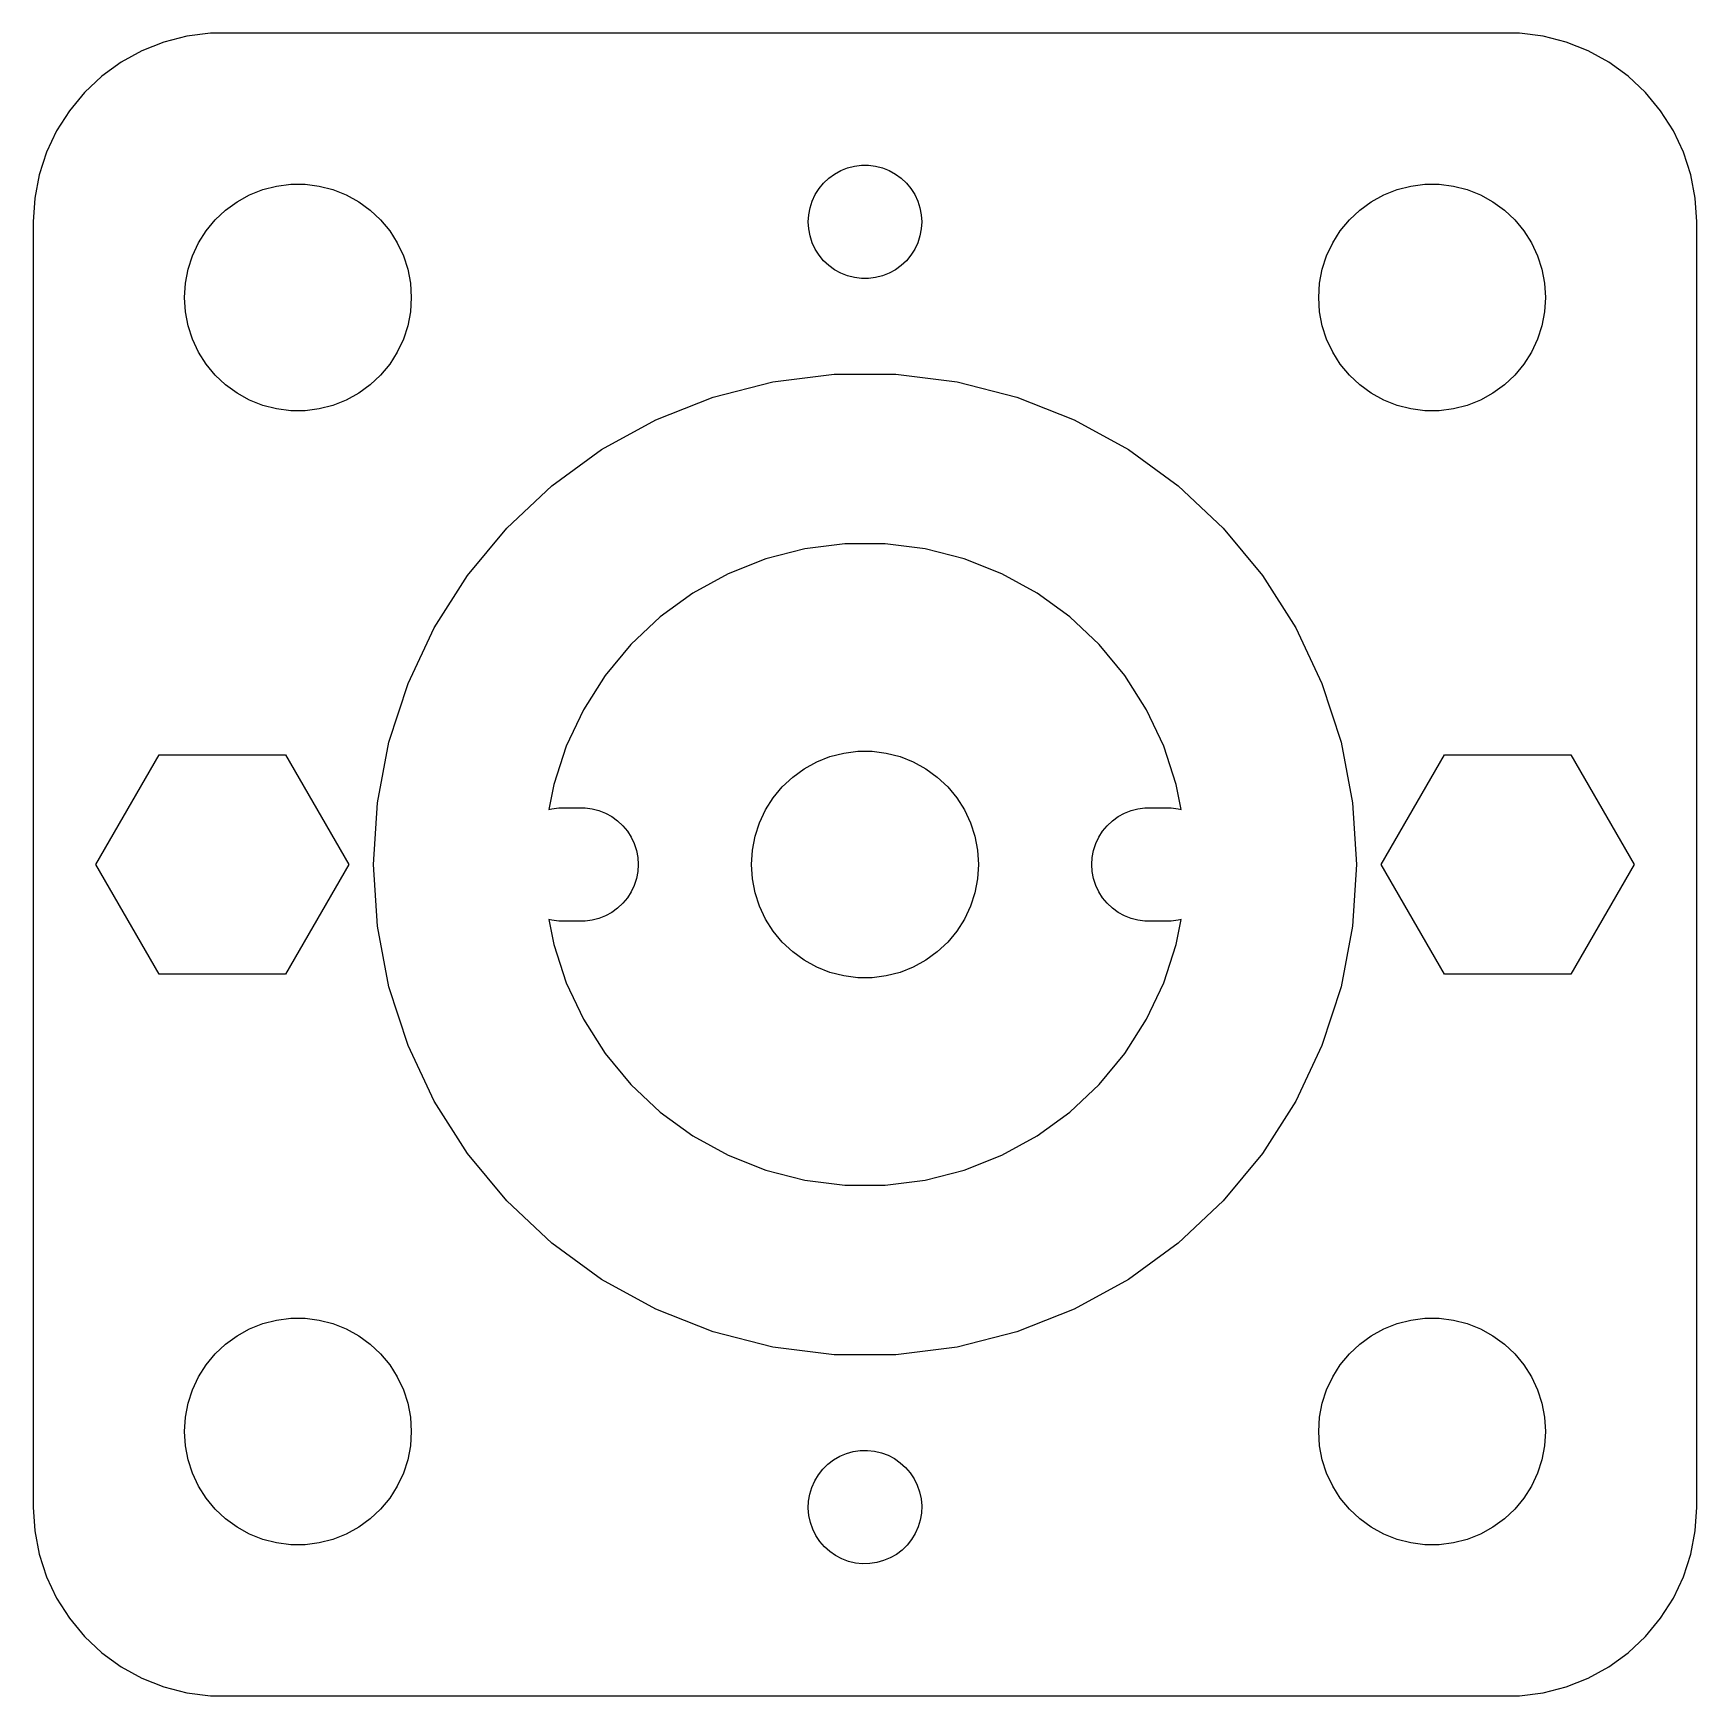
# Model space of a CAD drawing. Header units: metres. Extents: x -22 to 22, y -22 to 184.
# Drawn here: x -22 to 22, y 32.01 to 75.99 of the extents above; entities that cross this region are included whole.
import ezdxf

# ---------------------------------------------------------------- set-up
doc = ezdxf.new("R2010")
doc.units = ezdxf.units.M

msp = doc.modelspace()

# ---------------------------------------------------------------- linework, layer by layer
for p, q in [((-18.5451, 75.7553), (-19.1289, 75.5241)), ((-17.9369, 75.9114), (-18.5451, 75.7553)), ((-17.3139, 75.9901), (-17.9369, 75.9114)), ((17.3139, 75.9901), (-17.3139, 75.9901)), ((17.9369, 75.9114), (17.3139, 75.9901)), ((18.5451, 75.7553), (17.9369, 75.9114)), ((19.1289, 75.5241), (18.5451, 75.7553)), ((-19.1289, 75.5241), (-19.6791, 75.2216)), ((19.6791, 75.2216), (19.1289, 75.5241)), ((-20.1871, 74.8526), (-20.6448, 74.4227)), ((-19.6791, 75.2216), (-20.1871, 74.8526)), ((20.1871, 74.8526), (19.6791, 75.2216)), ((20.6448, 74.4227), (20.1871, 74.8526)), ((-20.6448, 74.4227), (-21.0451, 73.9389)), ((21.0451, 73.9389), (20.6448, 74.4227)), ((-21.0451, 73.9389), (-21.3815, 73.4088)), ((21.3815, 73.4088), (21.0451, 73.9389)), ((-21.3815, 73.4088), (-21.6489, 72.8406)), ((21.6489, 72.8406), (21.3815, 73.4088)), ((-21.6489, 72.8406), (-21.8429, 72.2434)), ((21.8429, 72.2434), (21.6489, 72.8406)), ((-21.8429, 72.2434), (-21.9606, 71.6267)), ((-0.956131, 72.1558), (-0.803726, 72.2665)), ((-0.803726, 72.2665), (-0.638657, 72.3572)), ((-0.638657, 72.3572), (-0.463516, 72.4266)), ((-0.463516, 72.4266), (-0.281067, 72.4734)), ((-0.281067, 72.4734), (-0.094177, 72.497)), ((-0.094177, 72.497), (0.094177, 72.497)), ((0.094177, 72.497), (0.281067, 72.4734)), ((0.281067, 72.4734), (0.463516, 72.4266)), ((0.463516, 72.4266), (0.638657, 72.3572)), ((0.638657, 72.3572), (0.803726, 72.2665)), ((0.803726, 72.2665), (0.956131, 72.1558)), ((21.9606, 71.6267), (21.8429, 72.2434)), ((-16.2773, 71.7145), (-15.927, 71.8532)), ((-15.927, 71.8532), (-15.5621, 71.9469)), ((-15.5621, 71.9469), (-15.1884, 71.9941)), ((-15.1884, 71.9941), (-14.8116, 71.9941)), ((-14.8116, 71.9941), (-14.4379, 71.9469)), ((-14.4379, 71.9469), (-14.0729, 71.8532)), ((-14.0729, 71.8532), (-13.7227, 71.7145)), ((-1.39465, 71.5522), (-1.31445, 71.7226)), ((-1.31445, 71.7226), (-1.21352, 71.8817)), ((-1.21352, 71.8817), (-1.09344, 72.0268)), ((-1.09344, 72.0268), (-0.956131, 72.1558)), ((0.956131, 72.1558), (1.09344, 72.0268)), ((1.09344, 72.0268), (1.21352, 71.8817)), ((1.21352, 71.8817), (1.31445, 71.7226)), ((1.31445, 71.7226), (1.39465, 71.5522)), ((13.7227, 71.7145), (14.0729, 71.8532)), ((14.0729, 71.8532), (14.4379, 71.9469)), ((14.4379, 71.9469), (14.8116, 71.9941)), ((14.8116, 71.9941), (15.1884, 71.9941)), ((15.1884, 71.9941), (15.5621, 71.9469)), ((15.5621, 71.9469), (15.927, 71.8532)), ((15.927, 71.8532), (16.2773, 71.7145)), ((-21.9606, 71.6267), (-22, 71)), ((-17.1869, 71.0536), (-16.9123, 71.3115)), ((-16.9123, 71.3115), (-16.6075, 71.533)), ((-16.6075, 71.533), (-16.2773, 71.7145)), ((-13.7227, 71.7145), (-13.3925, 71.533)), ((-13.3925, 71.533), (-13.0877, 71.3115)), ((-13.0877, 71.3115), (-12.8131, 71.0536)), ((-1.48816, 71.188), (-1.45287, 71.373)), ((-1.45287, 71.373), (-1.39465, 71.5522)), ((1.39465, 71.5522), (1.45287, 71.373)), ((1.45287, 71.373), (1.48816, 71.188)), ((12.8131, 71.0536), (13.0877, 71.3115)), ((13.0877, 71.3115), (13.3925, 71.533)), ((13.3925, 71.533), (13.7227, 71.7145)), ((16.2773, 71.7145), (16.6075, 71.533)), ((16.6075, 71.533), (16.9123, 71.3115)), ((16.9123, 71.3115), (17.1869, 71.0536)), ((22, 71), (21.9606, 71.6267)), ((-22, 71), (-22, 37)), ((-17.427, 70.7634), (-17.1869, 71.0536)), ((-12.8131, 71.0536), (-12.5729, 70.7634)), ((-1.5, 71), (-1.48816, 71.188)), ((-1.48816, 70.812), (-1.5, 71)), ((1.48816, 71.188), (1.5, 71)), ((1.5, 71), (1.48816, 70.812)), ((12.5729, 70.7634), (12.8131, 71.0536)), ((17.1869, 71.0536), (17.427, 70.7634)), ((22, 37), (22, 71)), ((-17.7893, 70.1044), (-17.6289, 70.4453)), ((-17.6289, 70.4453), (-17.427, 70.7634)), ((-12.5729, 70.7634), (-12.3711, 70.4453)), ((-12.3711, 70.4453), (-12.2107, 70.1044)), ((-1.45287, 70.627), (-1.48816, 70.812)), ((-1.39465, 70.4478), (-1.45287, 70.627)), ((-1.31445, 70.2774), (-1.39465, 70.4478)), ((1.39465, 70.4478), (1.31445, 70.2774)), ((1.45287, 70.627), (1.39465, 70.4478)), ((1.48816, 70.812), (1.45287, 70.627)), ((12.2107, 70.1044), (12.3711, 70.4453)), ((12.3711, 70.4453), (12.5729, 70.7634)), ((17.427, 70.7634), (17.6289, 70.4453)), ((17.6289, 70.4453), (17.7893, 70.1044)), ((-17.9057, 69.7461), (-17.7893, 70.1044)), ((-12.2107, 70.1044), (-12.0942, 69.7461)), ((-1.21352, 70.1183), (-1.31445, 70.2774)), ((-1.09344, 69.9732), (-1.21352, 70.1183)), ((-0.956131, 69.8442), (-1.09344, 69.9732)), ((1.09344, 69.9732), (0.956131, 69.8442)), ((1.21352, 70.1183), (1.09344, 69.9732)), ((1.31445, 70.2774), (1.21352, 70.1183)), ((12.0942, 69.7461), (12.2107, 70.1044)), ((17.7893, 70.1044), (17.9057, 69.7461)), ((-17.9763, 69.376), (-17.9057, 69.7461)), ((-12.0942, 69.7461), (-12.0237, 69.376)), ((-0.803726, 69.7335), (-0.956131, 69.8442)), ((-0.638657, 69.6427), (-0.803726, 69.7335)), ((-0.463516, 69.5734), (-0.638657, 69.6427)), ((-0.281067, 69.5266), (-0.463516, 69.5734)), ((-0.094177, 69.5029), (-0.281067, 69.5266)), ((0.281067, 69.5266), (0.094177, 69.5029)), ((0.463516, 69.5734), (0.281067, 69.5266)), ((0.638657, 69.6427), (0.463516, 69.5734)), ((0.803726, 69.7335), (0.638657, 69.6427)), ((0.956131, 69.8442), (0.803726, 69.7335)), ((12.0237, 69.376), (12.0942, 69.7461)), ((17.9057, 69.7461), (17.9763, 69.376)), ((-18, 69), (-17.9763, 69.376)), ((-12.0237, 69.376), (-12, 69)), ((0.094177, 69.5029), (-0.094177, 69.5029)), ((12, 69), (12.0237, 69.376)), ((17.9763, 69.376), (18, 69)), ((-17.9763, 68.624), (-18, 69)), ((-12, 69), (-12.0237, 68.624)), ((12.0237, 68.624), (12, 69)), ((18, 69), (17.9763, 68.624)), ((-17.9057, 68.2539), (-17.9763, 68.624)), ((-17.7893, 67.8956), (-17.9057, 68.2539)), ((-12.0942, 68.2539), (-12.2107, 67.8956)), ((-12.0237, 68.624), (-12.0942, 68.2539)), ((12.0942, 68.2539), (12.0237, 68.624)), ((12.2107, 67.8956), (12.0942, 68.2539)), ((17.9057, 68.2539), (17.7893, 67.8956)), ((17.9763, 68.624), (17.9057, 68.2539)), ((-17.6289, 67.5547), (-17.7893, 67.8956)), ((-12.2107, 67.8956), (-12.3711, 67.5547)), ((12.3711, 67.5547), (12.2107, 67.8956)), ((17.7893, 67.8956), (17.6289, 67.5547)), ((-17.427, 67.2366), (-17.6289, 67.5547)), ((-12.3711, 67.5547), (-12.5729, 67.2366)), ((12.5729, 67.2366), (12.3711, 67.5547)), ((17.6289, 67.5547), (17.427, 67.2366)), ((-17.1869, 66.9464), (-17.427, 67.2366)), ((-16.9123, 66.6884), (-17.1869, 66.9464)), ((-12.8131, 66.9464), (-13.0877, 66.6884)), ((-12.5729, 67.2366), (-12.8131, 66.9464)), ((-2.43594, 66.7697), (-0.816269, 66.9743)), ((-0.816269, 66.9743), (0.816269, 66.9743)), ((0.816269, 66.9743), (2.43594, 66.7697)), ((12.8131, 66.9464), (12.5729, 67.2366)), ((13.0877, 66.6884), (12.8131, 66.9464)), ((17.1869, 66.9464), (16.9123, 66.6884)), ((17.427, 67.2366), (17.1869, 66.9464)), ((-16.6075, 66.467), (-16.9123, 66.6884)), ((-16.2773, 66.2855), (-16.6075, 66.467)), ((-13.3925, 66.467), (-13.7227, 66.2855)), ((-13.0877, 66.6884), (-13.3925, 66.467)), ((-4.01721, 66.3637), (-2.43594, 66.7697)), ((2.43594, 66.7697), (4.01721, 66.3637)), ((13.3925, 66.467), (13.0877, 66.6884)), ((13.7227, 66.2855), (13.3925, 66.467)), ((16.6075, 66.467), (16.2773, 66.2855)), ((16.9123, 66.6884), (16.6075, 66.467)), ((-15.927, 66.1468), (-16.2773, 66.2855)), ((-15.5621, 66.0531), (-15.927, 66.1468)), ((-15.1884, 66.0059), (-15.5621, 66.0531)), ((-14.8116, 66.0059), (-15.1884, 66.0059)), ((-14.4379, 66.0531), (-14.8116, 66.0059)), ((-14.0729, 66.1468), (-14.4379, 66.0531)), ((-13.7227, 66.2855), (-14.0729, 66.1468)), ((-5.53513, 65.7627), (-4.01721, 66.3637)), ((4.01721, 66.3637), (5.53513, 65.7627)), ((14.0729, 66.1468), (13.7227, 66.2855)), ((14.4379, 66.0531), (14.0729, 66.1468)), ((14.8116, 66.0059), (14.4379, 66.0531)), ((15.1884, 66.0059), (14.8116, 66.0059)), ((15.5621, 66.0531), (15.1884, 66.0059)), ((15.927, 66.1468), (15.5621, 66.0531)), ((16.2773, 66.2855), (15.927, 66.1468)), ((-6.96574, 64.9763), (-5.53513, 65.7627)), ((5.53513, 65.7627), (6.96574, 64.9763)), ((-8.2865, 64.0167), (-6.96574, 64.9763)), ((6.96574, 64.9763), (8.2865, 64.0167)), ((-9.47658, 62.8991), (-8.2865, 64.0167)), ((8.2865, 64.0167), (9.47658, 62.8991)), ((-10.5172, 61.6412), (-9.47658, 62.8991)), ((-0.533707, 62.4832), (-1.59273, 62.3494)), ((0.533707, 62.4832), (-0.533707, 62.4832)), ((1.59273, 62.3494), (0.533707, 62.4832)), ((9.47658, 62.8991), (10.5172, 61.6412)), ((-2.62663, 62.084), (-3.61911, 61.691)), ((-1.59273, 62.3494), (-2.62663, 62.084)), ((2.62663, 62.084), (1.59273, 62.3494)), ((3.61911, 61.691), (2.62663, 62.084)), ((-11.392, 60.2628), (-10.5172, 61.6412)), ((-3.61911, 61.691), (-4.55452, 61.1768)), ((4.55452, 61.1768), (3.61911, 61.691)), ((10.5172, 61.6412), (11.392, 60.2628)), ((-4.55452, 61.1768), (-5.41809, 60.5494)), ((5.41809, 60.5494), (4.55452, 61.1768)), ((-5.41809, 60.5494), (-6.19623, 59.8186)), ((6.19623, 59.8186), (5.41809, 60.5494)), ((-12.0871, 58.7856), (-11.392, 60.2628)), ((11.392, 60.2628), (12.0871, 58.7856)), ((-6.19623, 59.8186), (-6.87663, 58.9962)), ((6.87663, 58.9962), (6.19623, 59.8186)), ((-6.87663, 58.9962), (-7.44859, 58.0949)), ((7.44859, 58.0949), (6.87663, 58.9962)), ((-12.5916, 57.233), (-12.0871, 58.7856)), ((12.0871, 58.7856), (12.5916, 57.233)), ((-7.44859, 58.0949), (-7.90309, 57.129)), ((7.90309, 57.129), (7.44859, 58.0949)), ((-12.8975, 55.6293), (-12.5916, 57.233)), ((12.5916, 57.233), (12.8975, 55.6293)), ((-20.3466, 54), (-18.6733, 56.8982)), ((-18.6733, 56.8982), (-15.3267, 56.8982)), ((-15.3267, 56.8982), (-13.6534, 54)), ((-7.90309, 57.129), (-8.23296, 56.1139)), ((-1.27733, 56.7145), (-0.927048, 56.8532)), ((-0.927048, 56.8532), (-0.562134, 56.9469)), ((-0.562134, 56.9469), (-0.18837, 56.9941)), ((-0.18837, 56.9941), (0.18837, 56.9941)), ((0.18837, 56.9941), (0.562134, 56.9469)), ((0.562134, 56.9469), (0.927048, 56.8532)), ((0.927048, 56.8532), (1.27733, 56.7145)), ((8.23296, 56.1139), (7.90309, 57.129)), ((13.6534, 54), (15.3267, 56.8982)), ((15.3267, 56.8982), (18.6733, 56.8982)), ((18.6733, 56.8982), (20.3466, 54)), ((-1.91226, 56.3115), (-1.60747, 56.533)), ((-1.60747, 56.533), (-1.27733, 56.7145)), ((1.27733, 56.7145), (1.60747, 56.533)), ((1.60747, 56.533), (1.91226, 56.3115)), ((-8.23296, 56.1139), (-8.35893, 55.4534)), ((-2.42705, 55.7634), (-2.1869, 56.0536)), ((-2.1869, 56.0536), (-1.91226, 56.3115)), ((1.91226, 56.3115), (2.1869, 56.0536)), ((2.1869, 56.0536), (2.42705, 55.7634)), ((8.35893, 55.4534), (8.23296, 56.1139)), ((-13, 54), (-12.8975, 55.6293)), ((-8.35893, 55.4534), (-8.28107, 55.4734)), ((-8.28107, 55.4734), (-8.09418, 55.497)), ((-8.09418, 55.497), (-7.40581, 55.497)), ((-7.40581, 55.497), (-7.21892, 55.4734)), ((-7.21892, 55.4734), (-7.03647, 55.4266)), ((-2.78932, 55.1044), (-2.62891, 55.4453)), ((-2.62891, 55.4453), (-2.42705, 55.7634)), ((2.42705, 55.7634), (2.62891, 55.4453)), ((2.62891, 55.4453), (2.78932, 55.1044)), ((7.03647, 55.4266), (7.21892, 55.4734)), ((7.21892, 55.4734), (7.40581, 55.497)), ((7.40581, 55.497), (8.09418, 55.497)), ((8.09418, 55.497), (8.28107, 55.4734)), ((8.28107, 55.4734), (8.35893, 55.4534)), ((12.8975, 55.6293), (13, 54)), ((-7.03647, 55.4266), (-6.86133, 55.3572)), ((-6.86133, 55.3572), (-6.69626, 55.2665)), ((-6.69626, 55.2665), (-6.54385, 55.1558)), ((-6.54385, 55.1558), (-6.40654, 55.0268)), ((-6.40654, 55.0268), (-6.28647, 54.8817)), ((-2.90575, 54.7461), (-2.78932, 55.1044)), ((2.78932, 55.1044), (2.90575, 54.7461)), ((6.28647, 54.8817), (6.40654, 55.0268)), ((6.40654, 55.0268), (6.54385, 55.1558)), ((6.54385, 55.1558), (6.69626, 55.2665)), ((6.69626, 55.2665), (6.86133, 55.3572)), ((6.86133, 55.3572), (7.03647, 55.4266)), ((-6.28647, 54.8817), (-6.18553, 54.7226)), ((-6.18553, 54.7226), (-6.10533, 54.5522)), ((-2.97633, 54.376), (-2.90575, 54.7461)), ((2.90575, 54.7461), (2.97633, 54.376)), ((6.10533, 54.5522), (6.18553, 54.7226)), ((6.18553, 54.7226), (6.28647, 54.8817)), ((-6.10533, 54.5522), (-6.04712, 54.373)), ((-6.04712, 54.373), (-6.01183, 54.188)), ((-6.01183, 54.188), (-6, 54)), ((-3, 54), (-2.97633, 54.376)), ((2.97633, 54.376), (3, 54)), ((6, 54), (6.01183, 54.188)), ((6.01183, 54.188), (6.04712, 54.373)), ((6.04712, 54.373), (6.10533, 54.5522)), ((-18.6733, 51.1018), (-20.3466, 54)), ((-13.6534, 54), (-15.3267, 51.1018)), ((-12.8975, 52.3707), (-13, 54)), ((-6.01183, 53.812), (-6.04712, 53.627)), ((-6, 54), (-6.01183, 53.812)), ((-2.97633, 53.624), (-3, 54)), ((3, 54), (2.97633, 53.624)), ((6.01183, 53.812), (6, 54)), ((6.04712, 53.627), (6.01183, 53.812)), ((13, 54), (12.8975, 52.3707)), ((15.3267, 51.1018), (13.6534, 54)), ((20.3466, 54), (18.6733, 51.1018)), ((-6.18553, 53.2774), (-6.28647, 53.1183)), ((-6.10533, 53.4478), (-6.18553, 53.2774)), ((-6.04712, 53.627), (-6.10533, 53.4478)), ((-2.90575, 53.2539), (-2.97633, 53.624)), ((-2.78932, 52.8956), (-2.90575, 53.2539)), ((2.90575, 53.2539), (2.78932, 52.8956)), ((2.97633, 53.624), (2.90575, 53.2539)), ((6.10533, 53.4478), (6.04712, 53.627)), ((6.18553, 53.2774), (6.10533, 53.4478)), ((6.28647, 53.1183), (6.18553, 53.2774)), ((-6.54385, 52.8442), (-6.69626, 52.7335)), ((-6.40654, 52.9732), (-6.54385, 52.8442)), ((-6.28647, 53.1183), (-6.40654, 52.9732)), ((-2.62891, 52.5547), (-2.78932, 52.8956)), ((2.78932, 52.8956), (2.62891, 52.5547)), ((6.40654, 52.9732), (6.28647, 53.1183)), ((6.54385, 52.8442), (6.40654, 52.9732)), ((6.69626, 52.7335), (6.54385, 52.8442)), ((-12.5916, 50.767), (-12.8975, 52.3707)), ((-8.28107, 52.5266), (-8.35893, 52.5466)), ((-8.35893, 52.5466), (-8.23296, 51.8861)), ((-8.09418, 52.503), (-8.28107, 52.5266)), ((-7.40581, 52.503), (-8.09418, 52.503)), ((-7.21892, 52.5266), (-7.40581, 52.503)), ((-7.03647, 52.5734), (-7.21892, 52.5266)), ((-6.86133, 52.6428), (-7.03647, 52.5734)), ((-6.69626, 52.7335), (-6.86133, 52.6428)), ((-2.42705, 52.2366), (-2.62891, 52.5547)), ((2.62891, 52.5547), (2.42705, 52.2366)), ((6.86133, 52.6428), (6.69626, 52.7335)), ((7.03647, 52.5734), (6.86133, 52.6428)), ((7.21892, 52.5266), (7.03647, 52.5734)), ((7.40581, 52.503), (7.21892, 52.5266)), ((8.09418, 52.503), (7.40581, 52.503)), ((8.28107, 52.5266), (8.09418, 52.503)), ((8.23296, 51.8861), (8.35893, 52.5466)), ((8.35893, 52.5466), (8.28107, 52.5266)), ((12.8975, 52.3707), (12.5916, 50.767)), ((-2.1869, 51.9464), (-2.42705, 52.2366)), ((-1.91226, 51.6885), (-2.1869, 51.9464)), ((2.1869, 51.9464), (1.91226, 51.6885)), ((2.42705, 52.2366), (2.1869, 51.9464)), ((-8.23296, 51.8861), (-7.90309, 50.871)), ((-1.60747, 51.467), (-1.91226, 51.6885)), ((1.91226, 51.6885), (1.60747, 51.467)), ((7.90309, 50.871), (8.23296, 51.8861)), ((-15.3267, 51.1018), (-18.6733, 51.1018)), ((-1.27733, 51.2855), (-1.60747, 51.467)), ((-0.927048, 51.1468), (-1.27733, 51.2855)), ((-0.562134, 51.0531), (-0.927048, 51.1468)), ((-0.18837, 51.0059), (-0.562134, 51.0531)), ((0.562134, 51.0531), (0.18837, 51.0059)), ((0.927048, 51.1468), (0.562134, 51.0531)), ((1.27733, 51.2855), (0.927048, 51.1468)), ((1.60747, 51.467), (1.27733, 51.2855)), ((18.6733, 51.1018), (15.3267, 51.1018)), ((-12.0871, 49.2144), (-12.5916, 50.767)), ((-7.90309, 50.871), (-7.44859, 49.9051)), ((0.18837, 51.0059), (-0.18837, 51.0059)), ((7.44859, 49.9051), (7.90309, 50.871)), ((12.5916, 50.767), (12.0871, 49.2144)), ((-7.44859, 49.9051), (-6.87663, 49.0038)), ((6.87663, 49.0038), (7.44859, 49.9051)), ((-11.392, 47.7372), (-12.0871, 49.2144)), ((-6.87663, 49.0038), (-6.19623, 48.1814)), ((6.19623, 48.1814), (6.87663, 49.0038)), ((12.0871, 49.2144), (11.392, 47.7372)), ((-6.19623, 48.1814), (-5.41809, 47.4506)), ((5.41809, 47.4506), (6.19623, 48.1814)), ((-10.5172, 46.3588), (-11.392, 47.7372)), ((11.392, 47.7372), (10.5172, 46.3588)), ((-5.41809, 47.4506), (-4.55452, 46.8232)), ((4.55452, 46.8232), (5.41809, 47.4506)), ((-4.55452, 46.8232), (-3.61911, 46.309)), ((3.61911, 46.309), (4.55452, 46.8232)), ((-9.47658, 45.1009), (-10.5172, 46.3588)), ((-3.61911, 46.309), (-2.62663, 45.916)), ((2.62663, 45.916), (3.61911, 46.309)), ((10.5172, 46.3588), (9.47658, 45.1009)), ((-2.62663, 45.916), (-1.59273, 45.6506)), ((1.59273, 45.6506), (2.62663, 45.916)), ((-1.59273, 45.6506), (-0.533707, 45.5168)), ((-0.533707, 45.5168), (0.533707, 45.5168)), ((0.533707, 45.5168), (1.59273, 45.6506)), ((-8.2865, 43.9833), (-9.47658, 45.1009)), ((9.47658, 45.1009), (8.2865, 43.9833)), ((-6.96574, 43.0237), (-8.2865, 43.9833)), ((8.2865, 43.9833), (6.96574, 43.0237)), ((-5.53513, 42.2373), (-6.96574, 43.0237)), ((6.96574, 43.0237), (5.53513, 42.2373)), ((-16.2773, 41.7145), (-15.927, 41.8532)), ((-15.927, 41.8532), (-15.5621, 41.9469)), ((-15.5621, 41.9469), (-15.1884, 41.9941)), ((-15.1884, 41.9941), (-14.8116, 41.9941)), ((-14.8116, 41.9941), (-14.4379, 41.9469)), ((-14.4379, 41.9469), (-14.0729, 41.8532)), ((-14.0729, 41.8532), (-13.7227, 41.7145)), ((-4.01721, 41.6363), (-5.53513, 42.2373)), ((5.53513, 42.2373), (4.01721, 41.6363)), ((13.7227, 41.7145), (14.0729, 41.8532)), ((14.0729, 41.8532), (14.4379, 41.9469)), ((14.4379, 41.9469), (14.8116, 41.9941)), ((14.8116, 41.9941), (15.1884, 41.9941)), ((15.1884, 41.9941), (15.5621, 41.9469)), ((15.5621, 41.9469), (15.927, 41.8532)), ((15.927, 41.8532), (16.2773, 41.7145)), ((-16.9123, 41.3116), (-16.6075, 41.533)), ((-16.6075, 41.533), (-16.2773, 41.7145)), ((-13.7227, 41.7145), (-13.3925, 41.533)), ((-13.3925, 41.533), (-13.0877, 41.3116)), ((-2.43594, 41.2303), (-4.01721, 41.6363)), ((4.01721, 41.6363), (2.43594, 41.2303)), ((13.0877, 41.3116), (13.3925, 41.533)), ((13.3925, 41.533), (13.7227, 41.7145)), ((16.2773, 41.7145), (16.6075, 41.533)), ((16.6075, 41.533), (16.9123, 41.3116)), ((-17.427, 40.7634), (-17.1869, 41.0536)), ((-17.1869, 41.0536), (-16.9123, 41.3116)), ((-13.0877, 41.3116), (-12.8131, 41.0536)), ((-12.8131, 41.0536), (-12.5729, 40.7634)), ((-0.816269, 41.0257), (-2.43594, 41.2303)), ((0.816269, 41.0257), (-0.816269, 41.0257)), ((2.43594, 41.2303), (0.816269, 41.0257)), ((12.5729, 40.7634), (12.8131, 41.0536)), ((12.8131, 41.0536), (13.0877, 41.3116)), ((16.9123, 41.3116), (17.1869, 41.0536)), ((17.1869, 41.0536), (17.427, 40.7634)), ((-17.6289, 40.4453), (-17.427, 40.7634)), ((-12.5729, 40.7634), (-12.3711, 40.4453)), ((12.3711, 40.4453), (12.5729, 40.7634)), ((17.427, 40.7634), (17.6289, 40.4453)), ((-17.9057, 39.7461), (-17.7893, 40.1044)), ((-17.7893, 40.1044), (-17.6289, 40.4453)), ((-12.3711, 40.4453), (-12.2107, 40.1044)), ((-12.2107, 40.1044), (-12.0942, 39.7461)), ((12.0942, 39.7461), (12.2107, 40.1044)), ((12.2107, 40.1044), (12.3711, 40.4453)), ((17.6289, 40.4453), (17.7893, 40.1044)), ((17.7893, 40.1044), (17.9057, 39.7461)), ((-17.9763, 39.376), (-17.9057, 39.7461)), ((-12.0942, 39.7461), (-12.0237, 39.376)), ((12.0237, 39.376), (12.0942, 39.7461)), ((17.9057, 39.7461), (17.9763, 39.376)), ((-18, 39), (-17.9763, 39.376)), ((-12.0237, 39.376), (-12, 39)), ((12, 39), (12.0237, 39.376)), ((17.9763, 39.376), (18, 39)), ((-17.9763, 38.624), (-18, 39)), ((-12, 39), (-12.0237, 38.624)), ((12.0237, 38.624), (12, 39)), ((18, 39), (17.9763, 38.624)), ((-17.9057, 38.2539), (-17.9763, 38.624)), ((-12.0237, 38.624), (-12.0942, 38.2539)), ((-0.830078, 38.2494), (-0.666946, 38.3436)), ((-0.666946, 38.3436), (-0.493286, 38.4166)), ((-0.493286, 38.4166), (-0.311859, 38.4672)), ((-0.311859, 38.4672), (-0.125504, 38.4948)), ((-0.125504, 38.4948), (0.062805, 38.4987)), ((0.062805, 38.4987), (0.250153, 38.479)), ((0.250153, 38.479), (0.433533, 38.436)), ((0.433533, 38.436), (0.610092, 38.3703)), ((0.610092, 38.3703), (0.777039, 38.2831)), ((0.777039, 38.2831), (0.931717, 38.1756)), ((12.0942, 38.2539), (12.0237, 38.624)), ((17.9763, 38.624), (17.9057, 38.2539)), ((-17.7893, 37.8956), (-17.9057, 38.2539)), ((-17.6289, 37.5547), (-17.7893, 37.8956)), ((-12.2107, 37.8956), (-12.3711, 37.5547)), ((-12.0942, 38.2539), (-12.2107, 37.8956)), ((-1.3293, 37.6949), (-1.23172, 37.8561)), ((-1.23172, 37.8561), (-1.11472, 38.0037)), ((-1.11472, 38.0037), (-0.980118, 38.1355)), ((-0.980118, 38.1355), (-0.830078, 38.2494)), ((0.931717, 38.1756), (1.0717, 38.0495)), ((1.0717, 38.0495), (1.19479, 37.9069)), ((1.19479, 37.9069), (1.29903, 37.75)), ((12.2107, 37.8956), (12.0942, 38.2539)), ((12.3711, 37.5547), (12.2107, 37.8956)), ((17.7893, 37.8956), (17.6289, 37.5547)), ((17.9057, 38.2539), (17.7893, 37.8956)), ((-17.427, 37.2366), (-17.6289, 37.5547)), ((-12.3711, 37.5547), (-12.5729, 37.2366)), ((-1.46036, 37.3425), (-1.40591, 37.5229)), ((-1.40591, 37.5229), (-1.3293, 37.6949)), ((1.29903, 37.75), (1.38278, 37.5813)), ((1.38278, 37.5813), (1.44473, 37.4034)), ((1.44473, 37.4034), (1.4839, 37.2191)), ((12.5729, 37.2366), (12.3711, 37.5547)), ((17.6289, 37.5547), (17.427, 37.2366)), ((-22, 37), (-21.9606, 36.3733)), ((-17.1869, 36.9464), (-17.427, 37.2366)), ((-12.5729, 37.2366), (-12.8131, 36.9464)), ((-1.49966, 36.9686), (-1.49178, 37.1568)), ((-1.4839, 36.7809), (-1.49966, 36.9686)), ((-1.49178, 37.1568), (-1.46036, 37.3425)), ((1.4839, 37.2191), (1.49966, 37.0314)), ((1.49966, 37.0314), (1.49178, 36.8432)), ((12.8131, 36.9464), (12.5729, 37.2366)), ((17.427, 37.2366), (17.1869, 36.9464)), ((21.9606, 36.3733), (22, 37)), ((-16.9123, 36.6885), (-17.1869, 36.9464)), ((-16.6075, 36.467), (-16.9123, 36.6885)), ((-13.0877, 36.6885), (-13.3925, 36.467)), ((-12.8131, 36.9464), (-13.0877, 36.6885)), ((-1.44473, 36.5966), (-1.4839, 36.7809)), ((-1.38278, 36.4187), (-1.44473, 36.5966)), ((1.46036, 36.6575), (1.40591, 36.4771)), ((1.49178, 36.8432), (1.46036, 36.6575)), ((13.0877, 36.6885), (12.8131, 36.9464)), ((13.3925, 36.467), (13.0877, 36.6885)), ((16.9123, 36.6885), (16.6075, 36.467)), ((17.1869, 36.9464), (16.9123, 36.6885)), ((-21.9606, 36.3733), (-21.8429, 35.7566)), ((-16.2773, 36.2855), (-16.6075, 36.467)), ((-15.927, 36.1468), (-16.2773, 36.2855)), ((-15.5621, 36.0531), (-15.927, 36.1468)), ((-14.0729, 36.1468), (-14.4379, 36.0531)), ((-13.7227, 36.2855), (-14.0729, 36.1468)), ((-13.3925, 36.467), (-13.7227, 36.2855)), ((-1.29903, 36.25), (-1.38278, 36.4187)), ((-1.19479, 36.0931), (-1.29903, 36.25)), ((-1.0717, 35.9505), (-1.19479, 36.0931)), ((1.23172, 36.1439), (1.11472, 35.9963)), ((1.3293, 36.3051), (1.23172, 36.1439)), ((1.40591, 36.4771), (1.3293, 36.3051)), ((13.7227, 36.2855), (13.3925, 36.467)), ((14.0729, 36.1468), (13.7227, 36.2855)), ((14.4379, 36.0531), (14.0729, 36.1468)), ((15.927, 36.1468), (15.5621, 36.0531)), ((16.2773, 36.2855), (15.927, 36.1468)), ((16.6075, 36.467), (16.2773, 36.2855)), ((21.8429, 35.7566), (21.9606, 36.3733)), ((-21.8429, 35.7566), (-21.6489, 35.1594)), ((-15.1884, 36.0059), (-15.5621, 36.0531)), ((-14.8116, 36.0059), (-15.1884, 36.0059)), ((-14.4379, 36.0531), (-14.8116, 36.0059)), ((-0.931717, 35.8245), (-1.0717, 35.9505)), ((-0.777039, 35.717), (-0.931717, 35.8245)), ((-0.610092, 35.6297), (-0.777039, 35.717)), ((0.666946, 35.6564), (0.493286, 35.5834)), ((0.830078, 35.7506), (0.666946, 35.6564)), ((0.980118, 35.8645), (0.830078, 35.7506)), ((1.11472, 35.9963), (0.980118, 35.8645)), ((14.8116, 36.0059), (14.4379, 36.0531)), ((15.1884, 36.0059), (14.8116, 36.0059)), ((15.5621, 36.0531), (15.1884, 36.0059)), ((21.6489, 35.1594), (21.8429, 35.7566)), ((-0.433533, 35.564), (-0.610092, 35.6297)), ((-0.250153, 35.521), (-0.433533, 35.564)), ((-0.062805, 35.5013), (-0.250153, 35.521)), ((0.125504, 35.5053), (-0.062805, 35.5013)), ((0.311859, 35.5328), (0.125504, 35.5053)), ((0.493286, 35.5834), (0.311859, 35.5328)), ((-21.6489, 35.1594), (-21.3815, 34.5912)), ((21.3815, 34.5912), (21.6489, 35.1594)), ((-21.3815, 34.5912), (-21.0451, 34.0611)), ((21.0451, 34.0611), (21.3815, 34.5912)), ((-21.0451, 34.0611), (-20.6448, 33.5773)), ((20.6448, 33.5773), (21.0451, 34.0611)), ((-20.6448, 33.5773), (-20.1871, 33.1474)), ((20.1871, 33.1474), (20.6448, 33.5773)), ((-20.1871, 33.1474), (-19.6791, 32.7784)), ((19.6791, 32.7784), (20.1871, 33.1474)), ((-19.6791, 32.7784), (-19.1289, 32.4759)), ((19.1289, 32.4759), (19.6791, 32.7784)), ((-19.1289, 32.4759), (-18.5451, 32.2447)), ((-18.5451, 32.2447), (-17.9369, 32.0886)), ((17.9369, 32.0886), (18.5451, 32.2447)), ((18.5451, 32.2447), (19.1289, 32.4759)), ((-17.9369, 32.0886), (-17.3139, 32.0099)), ((-17.3139, 32.0099), (17.3139, 32.0099)), ((17.3139, 32.0099), (17.9369, 32.0886))]:
    msp.add_line(p, q)

doc.saveas('drawing.dxf')
